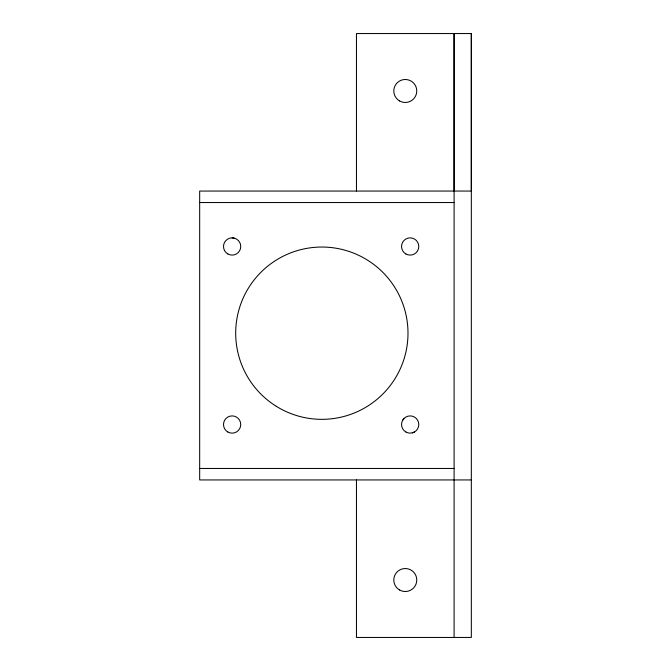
<?xml version="1.0" encoding="UTF-8"?>
<svg xmlns="http://www.w3.org/2000/svg" width="671" height="671" viewBox="0 0 671 671"><rect width="100%" height="100%" fill="white"/><g stroke="black" fill="none" stroke-linecap="round" stroke-linejoin="round"><path stroke-width="1.01" d="M454.099 191.059L454.099 33.55L454.099 637.45M356.46 191.059L356.46 33.55L471.327 33.55L471.327 191.059L199.673 191.059L199.673 479.941L471.327 479.941M402.701 420.214L404.068 418.427M412.388 432.845L414.468 431.981M199.673 202.541L454.099 202.541M199.673 468.459L454.099 468.459M232.124 237.861L234.355 238.155M471.327 33.55L471.327 637.45L356.46 637.45L356.46 479.941M405.854 253.94A8.614 8.614 0 0 0 418.779 246.483A8.614 8.614 0 0 0 405.854 239.019A8.614 8.614 0 0 0 405.854 253.94M227.813 253.94A8.614 8.614 0 0 0 240.738 246.483A8.614 8.614 0 0 0 227.813 239.019A8.614 8.614 0 0 0 227.813 253.94M405.854 431.981A8.614 8.614 0 0 0 418.779 424.517A8.614 8.614 0 0 0 405.854 417.06A8.614 8.614 0 0 0 405.854 431.981M227.813 431.981A8.614 8.614 0 0 0 240.738 424.517A8.614 8.614 0 0 0 227.813 417.06A8.614 8.614 0 0 0 227.813 431.981M399.539 100.927A11.482 11.482 0 0 0 416.766 90.979A11.482 11.482 0 0 0 399.539 81.032A11.482 11.482 0 0 0 399.539 100.927M276.301 406.316A86.148 86.148 0 0 0 407.943 336.062A86.148 86.148 0 0 0 281.283 257.186A86.148 86.148 0 0 0 276.301 406.316M399.539 589.968A11.482 11.482 0 0 0 416.766 580.021A11.482 11.482 0 0 0 399.539 570.073A11.482 11.482 0 0 0 399.539 589.968"/></g></svg>
